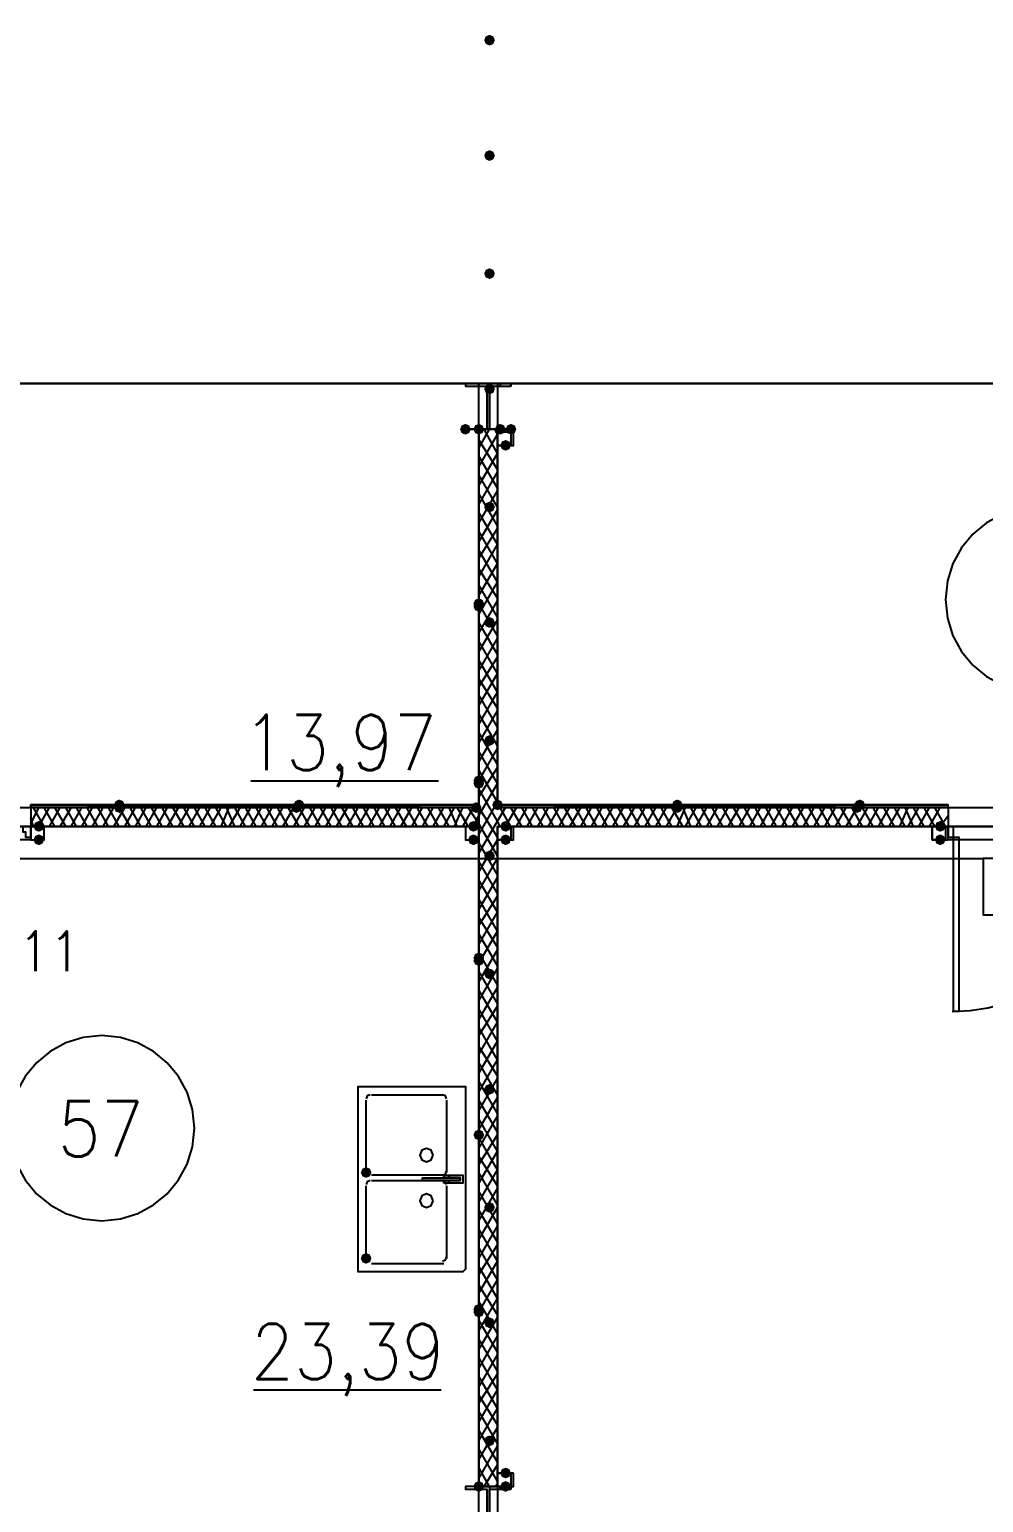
# Model space of a CAD drawing. Header units: millimetres. Extents: x 0 to 420, y 0 to 297.
# Drawn here: x 265.71 to 280.76, y 140.8 to 164.04 of the extents above; entities that cross this region are included whole.
import ezdxf

# ---------------------------------------------------------------- set-up
doc = ezdxf.new("R2010")
doc.units = ezdxf.units.MM
doc.layers.get('0').update_dxf_attribs({"linetype": 'CONTINUOUS'})
doc.styles.get("Standard").update_dxf_attribs({"font": 'STANDARD'})

msp = doc.modelspace()

# ---------------------------------------------------------------- hatches: boundary and pattern name
at = {"true_color": 0x000007}
for points in [[(273.05, 163.872333), (273.025129, 163.812537), (272.965333, 163.787667), (272.905538, 163.812537), (272.880667, 163.872333), (272.905537, 163.932129), (272.965333, 163.957), (273.025129, 163.932129)], [(273.05, 162.052), (273.025129, 161.992204), (272.965333, 161.967333), (272.905538, 161.992204), (272.880667, 162.052), (272.905537, 162.111796), (272.965333, 162.136667), (273.025129, 162.111796)], [(273.05, 160.189333), (273.025129, 160.129537), (272.965333, 160.104667), (272.905538, 160.129537), (272.880667, 160.189333), (272.905537, 160.249129), (272.965333, 160.274), (273.025129, 160.249129)], [(273.05, 158.369), (273.025129, 158.309204), (272.965333, 158.284333), (272.905538, 158.309204), (272.880667, 158.369), (272.905537, 158.428796), (272.965333, 158.453667), (273.025129, 158.428796)], [(272.669, 157.734), (272.644129, 157.674204), (272.584333, 157.649333), (272.524538, 157.674204), (272.499667, 157.734), (272.524537, 157.793796), (272.584333, 157.818667), (272.644129, 157.793796)], [(272.880667, 157.734), (272.855796, 157.674204), (272.796, 157.649333), (272.736204, 157.674204), (272.711333, 157.734), (272.736204, 157.793796), (272.796, 157.818667), (272.855796, 157.793796)], [(273.219333, 157.734), (273.194462, 157.674204), (273.134667, 157.649333), (273.074871, 157.674204), (273.05, 157.734), (273.074871, 157.793796), (273.134667, 157.818667), (273.194462, 157.793796)], [(273.388667, 157.734), (273.363796, 157.674204), (273.304, 157.649333), (273.244204, 157.674204), (273.219333, 157.734), (273.244204, 157.793796), (273.304, 157.818667), (273.363796, 157.793796)], [(273.304, 157.48), (273.279129, 157.420204), (273.219333, 157.395333), (273.159538, 157.420204), (273.134667, 157.48), (273.159537, 157.539796), (273.219333, 157.564667), (273.279129, 157.539796)], [(273.05, 156.506333), (273.025129, 156.446537), (272.965333, 156.421667), (272.905538, 156.446537), (272.880667, 156.506333), (272.905537, 156.566129), (272.965333, 156.591), (273.025129, 156.566129)], [(273.05, 154.686), (273.025129, 154.626204), (272.965333, 154.601333), (272.905538, 154.626204), (272.880667, 154.686), (272.905537, 154.745796), (272.965333, 154.770667), (273.025129, 154.745796)], [(273.05, 152.823333), (273.025129, 152.763537), (272.965333, 152.738667), (272.905538, 152.763537), (272.880667, 152.823333), (272.905537, 152.883129), (272.965333, 152.908), (273.025129, 152.883129)], [(265.938, 151.468667), (265.913129, 151.408871), (265.853333, 151.384), (265.793537, 151.408871), (265.768667, 151.468667), (265.793537, 151.528462), (265.853333, 151.553333), (265.913129, 151.528463)], [(272.796, 151.468667), (272.771129, 151.408871), (272.711333, 151.384), (272.651538, 151.408871), (272.626667, 151.468667), (272.651537, 151.528462), (272.711333, 151.553333), (272.771129, 151.528463)], [(273.304, 151.468667), (273.279129, 151.408871), (273.219333, 151.384), (273.159538, 151.408871), (273.134667, 151.468667), (273.159537, 151.528462), (273.219333, 151.553333), (273.279129, 151.528463)], [(280.162, 151.468667), (280.137129, 151.408871), (280.077333, 151.384), (280.017538, 151.408871), (279.992667, 151.468667), (280.017537, 151.528462), (280.077333, 151.553333), (280.137129, 151.528463)], [(265.938, 151.257), (265.913129, 151.197204), (265.853333, 151.172333), (265.793537, 151.197204), (265.768667, 151.257), (265.793537, 151.316796), (265.853333, 151.341667), (265.913129, 151.316796)], [(272.796, 151.257), (272.771129, 151.197204), (272.711333, 151.172333), (272.651538, 151.197204), (272.626667, 151.257), (272.651537, 151.316796), (272.711333, 151.341667), (272.771129, 151.316796)], [(273.304, 151.257), (273.279129, 151.197204), (273.219333, 151.172333), (273.159538, 151.197204), (273.134667, 151.257), (273.159537, 151.316796), (273.219333, 151.341667), (273.279129, 151.316796)], [(280.162, 151.257), (280.137129, 151.197204), (280.077333, 151.172333), (280.017538, 151.197204), (279.992667, 151.257), (280.017537, 151.316796), (280.077333, 151.341667), (280.137129, 151.316796)], [(273.05, 151.003), (273.025129, 150.943204), (272.965333, 150.918333), (272.905538, 150.943204), (272.880667, 151.003), (272.905537, 151.062796), (272.965333, 151.087667), (273.025129, 151.062796)], [(273.05, 149.140333), (273.025129, 149.080537), (272.965333, 149.055667), (272.905538, 149.080537), (272.880667, 149.140333), (272.905537, 149.200129), (272.965333, 149.225), (273.025129, 149.200129)], [(273.05, 147.32), (273.025129, 147.260204), (272.965333, 147.235333), (272.905538, 147.260204), (272.880667, 147.32), (272.905537, 147.379796), (272.965333, 147.404667), (273.025129, 147.379796)], [(271.102667, 146.007667), (271.077796, 145.947871), (271.018, 145.923), (270.958204, 145.947871), (270.933333, 146.007667), (270.958204, 146.067462), (271.018, 146.092333), (271.077796, 146.067463)], [(273.05, 145.457333), (273.025129, 145.397537), (272.965333, 145.372667), (272.905538, 145.397537), (272.880667, 145.457333), (272.905537, 145.517129), (272.965333, 145.542), (273.025129, 145.517129)], [(271.102667, 144.653), (271.077796, 144.593204), (271.018, 144.568333), (270.958204, 144.593204), (270.933333, 144.653), (270.958204, 144.712796), (271.018, 144.737667), (271.077796, 144.712796)], [(273.05, 143.637), (273.025129, 143.577204), (272.965333, 143.552333), (272.905538, 143.577204), (272.880667, 143.637), (272.905537, 143.696796), (272.965333, 143.721667), (273.025129, 143.696796)], [(273.05, 141.774333), (273.025129, 141.714537), (272.965333, 141.689667), (272.905538, 141.714537), (272.880667, 141.774333), (272.905537, 141.834129), (272.965333, 141.859), (273.025129, 141.834129)], [(273.304, 141.266333), (273.279129, 141.206537), (273.219333, 141.181667), (273.159538, 141.206537), (273.134667, 141.266333), (273.159537, 141.326129), (273.219333, 141.351), (273.279129, 141.326129)], [(272.880667, 141.054667), (272.855796, 140.994871), (272.796, 140.97), (272.736204, 140.994871), (272.711333, 141.054667), (272.736204, 141.114462), (272.796, 141.139333), (272.855796, 141.114463)], [(273.304, 141.054667), (273.279129, 140.994871), (273.219333, 140.97), (273.159538, 140.994871), (273.134667, 141.054667), (273.159537, 141.114462), (273.219333, 141.139333), (273.279129, 141.114463)]]:
    msp.add_hatch(color=0, dxfattribs=at).paths.add_polyline_path(points, flags=0)
at = {"true_color": 0x0000fe}
for points in [[(272.880667, 157.734), (272.855796, 157.674204), (272.796, 157.649333), (272.736204, 157.674204), (272.711333, 157.734), (272.736204, 157.793796), (272.796, 157.818667), (272.855796, 157.793796)], [(272.880667, 157.734), (272.855796, 157.674204), (272.796, 157.649333), (272.736204, 157.674204), (272.711333, 157.734), (272.736204, 157.793796), (272.796, 157.818667), (272.855796, 157.793796)], [(272.880667, 154.982333), (272.855796, 154.922537), (272.796, 154.897667), (272.736204, 154.922537), (272.711333, 154.982333), (272.736204, 155.042129), (272.796, 155.067), (272.855796, 155.042129)], [(272.880667, 154.94), (272.855796, 154.880204), (272.796, 154.855333), (272.736204, 154.880204), (272.711333, 154.94), (272.736204, 154.999796), (272.796, 155.024667), (272.855796, 154.999796)], [(272.880667, 152.188333), (272.855796, 152.128537), (272.796, 152.103667), (272.736204, 152.128537), (272.711333, 152.188333), (272.736204, 152.248129), (272.796, 152.273), (272.855796, 152.248129)], [(272.880667, 152.146), (272.855796, 152.086204), (272.796, 152.061333), (272.736204, 152.086204), (272.711333, 152.146), (272.736204, 152.205796), (272.796, 152.230667), (272.855796, 152.205796)], [(267.208, 151.807333), (267.183129, 151.747537), (267.123333, 151.722667), (267.063538, 151.747537), (267.038667, 151.807333), (267.063537, 151.867129), (267.123333, 151.892), (267.183129, 151.867129)], [(267.208, 151.765), (267.183129, 151.705204), (267.123333, 151.680333), (267.063538, 151.705204), (267.038667, 151.765), (267.063537, 151.824796), (267.123333, 151.849667), (267.183129, 151.824796)], [(270.002, 151.765), (269.977129, 151.705204), (269.917333, 151.680333), (269.857538, 151.705204), (269.832667, 151.765), (269.857537, 151.824796), (269.917333, 151.849667), (269.977129, 151.824796)], [(270.044333, 151.807333), (270.019463, 151.747537), (269.959667, 151.722667), (269.899871, 151.747537), (269.875, 151.807333), (269.899871, 151.867129), (269.959667, 151.892), (270.019462, 151.867129)], [(272.838333, 151.765), (272.813463, 151.705204), (272.753667, 151.680333), (272.693871, 151.705204), (272.669, 151.765), (272.693871, 151.824796), (272.753667, 151.849667), (272.813462, 151.824796)], [(273.177, 151.807333), (273.152129, 151.747537), (273.092333, 151.722667), (273.032537, 151.747537), (273.007667, 151.807333), (273.032537, 151.867129), (273.092333, 151.892), (273.152129, 151.867129)], [(273.177, 151.807333), (273.152129, 151.747537), (273.092333, 151.722667), (273.032537, 151.747537), (273.007667, 151.807333), (273.032537, 151.867129), (273.092333, 151.892), (273.152129, 151.867129)], [(276.013333, 151.807333), (275.988463, 151.747537), (275.928667, 151.722667), (275.868871, 151.747537), (275.844, 151.807333), (275.868871, 151.867129), (275.928667, 151.892), (275.988462, 151.867129)], [(276.013333, 151.765), (275.988463, 151.705204), (275.928667, 151.680333), (275.868871, 151.705204), (275.844, 151.765), (275.868871, 151.824796), (275.928667, 151.849667), (275.988462, 151.824796)], [(278.849667, 151.765), (278.824796, 151.705204), (278.765, 151.680333), (278.705204, 151.705204), (278.680333, 151.765), (278.705204, 151.824796), (278.765, 151.849667), (278.824796, 151.824796)], [(278.892, 151.807333), (278.867129, 151.747537), (278.807333, 151.722667), (278.747538, 151.747537), (278.722667, 151.807333), (278.747537, 151.867129), (278.807333, 151.892), (278.867129, 151.867129)], [(272.880667, 149.394333), (272.855796, 149.334537), (272.796, 149.309667), (272.736204, 149.334537), (272.711333, 149.394333), (272.736204, 149.454129), (272.796, 149.479), (272.855796, 149.454129)], [(272.880667, 149.352), (272.855796, 149.292204), (272.796, 149.267333), (272.736204, 149.292204), (272.711333, 149.352), (272.736204, 149.411796), (272.796, 149.436667), (272.855796, 149.411796)], [(272.880667, 146.600333), (272.855796, 146.540537), (272.796, 146.515667), (272.736204, 146.540537), (272.711333, 146.600333), (272.736204, 146.660129), (272.796, 146.685), (272.855796, 146.660129)], [(272.880667, 146.600333), (272.855796, 146.540537), (272.796, 146.515667), (272.736204, 146.540537), (272.711333, 146.600333), (272.736204, 146.660129), (272.796, 146.685), (272.855796, 146.660129)], [(272.880667, 143.848667), (272.855796, 143.788871), (272.796, 143.764), (272.736204, 143.788871), (272.711333, 143.848667), (272.736204, 143.908462), (272.796, 143.933333), (272.855796, 143.908463)], [(272.880667, 143.806333), (272.855796, 143.746537), (272.796, 143.721667), (272.736204, 143.746537), (272.711333, 143.806333), (272.736204, 143.866129), (272.796, 143.891), (272.855796, 143.866129)], [(272.880667, 141.054667), (272.855796, 140.994871), (272.796, 140.97), (272.736204, 140.994871), (272.711333, 141.054667), (272.736204, 141.114462), (272.796, 141.139333), (272.855796, 141.114463)]]:
    msp.add_hatch(color=0, dxfattribs=at).paths.add_polyline_path(points, flags=0)
at = {"true_color": 0x000007}
h = msp.add_hatch(color=0, dxfattribs=at)
h.paths.add_polyline_path([(272.796, 157.734), (272.796, 141.054667)], flags=0)
h.paths.add_polyline_path([(272.796, 141.054667), (272.796, 157.734)], flags=0)
h = msp.add_hatch(color=0, dxfattribs=at)
h.paths.add_polyline_path([(272.753667, 151.807333), (265.726333, 151.807333), (272.753667, 151.765)], flags=0)
h.paths.add_polyline_path([(265.726333, 151.807333), (272.753667, 151.765), (265.726333, 151.765)], flags=0)
h = msp.add_hatch(color=0, dxfattribs=at)
h.paths.add_polyline_path([(280.204333, 151.807333), (273.092333, 151.807333), (280.204333, 151.765)], flags=0)
h.paths.add_polyline_path([(273.092333, 151.807333), (280.204333, 151.765), (273.092333, 151.765)], flags=0)

# ---------------------------------------------------------------- linework, layer by layer
at = {"color": 0, "true_color": 0x000008}
msp.add_lwpolyline([(255.185333, 158.453667), (376.639667, 158.453667), (376.639667, 169.291), (255.185333, 169.291)], close=True, dxfattribs=at)
at = {"color": 0, "true_color": 0x0000ab}
for points in [[(272.796, 158.453667), (255.185333, 158.453667), (255.185333, 151.765), (272.796, 151.765)], [(273.092333, 158.453667), (273.092333, 151.765), (290.195, 151.765), (290.195, 158.453667)]]:
    msp.add_lwpolyline(points, close=True, dxfattribs=at)
at = {"color": 0, "true_color": 0x000007}
for points in [[(272.584333, 158.453667), (272.584333, 158.411333)], [(272.796, 158.453667), (272.796, 158.411333)], [(272.965333, 158.453667), (272.965333, 157.734)], [(273.134667, 158.453667), (273.134667, 158.411333)], [(273.304, 158.453667), (273.304, 158.411333)], [(272.796, 157.691667), (272.796, 157.734)], [(272.796, 157.437667), (272.965333, 157.734)], [(272.796, 141.054667), (272.796, 157.734), (272.796, 141.054667), (272.796, 157.734)], [(272.796, 157.734), (272.796, 151.765)], [(273.092333, 151.765), (273.092333, 157.734), (272.796, 157.734)], [(272.796, 157.141333), (273.092333, 157.649333)], [(273.092333, 157.353), (272.880667, 157.734)], [(273.092333, 157.649333), (273.05, 157.734)], [(273.219333, 157.734), (273.219333, 157.691667)], [(273.092333, 157.099), (272.796, 157.564667)], [(272.796, 156.845), (273.092333, 157.353)], [(273.092333, 156.802667), (272.796, 157.310667)], [(272.796, 156.548667), (273.092333, 157.056667)], [(273.092333, 156.506333), (272.796, 157.014333)], [(272.796, 156.252333), (273.092333, 156.760333)], [(273.092333, 156.21), (272.796, 156.718)], [(272.796, 155.956), (273.092333, 156.464)], [(273.092333, 155.913667), (272.796, 156.421667)], [(283.083, 155.045833), (283.053328, 155.340175), (282.968227, 155.614326), (282.83357, 155.862413), (282.65523, 156.078563), (282.43908, 156.256903), (282.190993, 156.39156), (281.916842, 156.476661), (281.6225, 156.506333), (281.328158, 156.476661), (281.054007, 156.39156), (280.80592, 156.256903), (280.58977, 156.078563), (280.41143, 155.862413), (280.276773, 155.614326), (280.191672, 155.340175), (280.162, 155.045833)], [(272.796, 155.702), (273.092333, 156.167667)], [(273.092333, 155.617333), (272.796, 156.125333)], [(272.796, 155.405667), (273.092333, 155.913667)], [(273.092333, 155.321), (272.796, 155.829)], [(272.796, 155.109333), (273.092333, 155.617333)], [(273.092333, 155.067), (272.796, 155.532667)], [(272.796, 154.813), (273.092333, 155.321)], [(273.092333, 154.770667), (272.796, 155.278667)], [(272.796, 154.516667), (273.092333, 155.024667)], [(280.162, 155.045833), (280.191672, 154.751492), (280.276773, 154.477341), (280.41143, 154.229254), (280.58977, 154.013104), (280.80592, 153.834764), (281.054007, 153.700107), (281.328158, 153.615005), (281.6225, 153.585333), (281.916842, 153.615005), (282.190993, 153.700107), (282.43908, 153.834764), (282.65523, 154.013104), (282.83357, 154.229254), (282.968227, 154.477341), (283.053328, 154.751492), (283.083, 155.045833)], [(273.092333, 154.474333), (272.796, 154.982333)], [(272.796, 154.220333), (273.092333, 154.728333)], [(273.092333, 154.178), (272.796, 154.686)], [(272.796, 153.924), (273.092333, 154.432)], [(273.092333, 153.881667), (272.796, 154.389667)], [(272.796, 153.67), (273.092333, 154.135667)], [(273.092333, 153.585333), (272.796, 154.093333)], [(272.796, 153.373667), (273.092333, 153.881667)], [(273.092333, 153.331333), (272.796, 153.797)], [(272.796, 153.077333), (273.092333, 153.585333)], [(273.092333, 153.035), (272.796, 153.543)], [(272.796, 152.781), (273.092333, 153.289)], [(273.092333, 152.738667), (272.796, 153.246667)], [(272.796, 152.484667), (273.092333, 152.992667)], [(273.092333, 152.442333), (272.796, 152.950333)], [(272.796, 152.188333), (273.092333, 152.696333)], [(273.092333, 152.146), (272.796, 152.654)], [(272.796, 151.934333), (273.092333, 152.4)], [(273.092333, 151.849667), (272.796, 152.357667)], [(269.197667, 152.188333), (272.161, 152.188333)], [(272.796, 151.638), (273.092333, 152.146)], [(273.092333, 151.553333), (272.796, 152.061333)], [(272.753667, 151.765), (265.726333, 151.765), (272.753667, 151.807333), (265.726333, 151.807333)], [(265.726333, 151.511), (265.853333, 151.765)], [(265.726333, 151.765), (265.726333, 151.468667)], [(265.726333, 151.765), (265.726333, 151.468667)], [(272.796, 151.765), (265.726333, 151.765)], [(265.938, 151.468667), (265.768667, 151.765)], [(265.853333, 151.468667), (266.022667, 151.765)], [(266.107333, 151.468667), (265.938, 151.765)], [(266.022667, 151.468667), (266.192, 151.765)], [(266.276667, 151.468667), (266.107333, 151.765)], [(266.192, 151.468667), (266.361333, 151.765)], [(266.446, 151.468667), (266.276667, 151.765)], [(266.361333, 151.468667), (266.530667, 151.765)], [(266.615333, 151.468667), (266.446, 151.765)], [(266.530667, 151.468667), (266.7, 151.765)], [(266.784667, 151.468667), (266.615333, 151.765)], [(266.7, 151.468667), (266.869333, 151.765)], [(266.954, 151.468667), (266.784667, 151.765)], [(266.869333, 151.468667), (267.038667, 151.765)], [(267.123333, 151.468667), (266.954, 151.765)], [(267.038667, 151.468667), (267.208, 151.765)], [(267.292667, 151.468667), (267.123333, 151.765)], [(267.208, 151.468667), (267.377333, 151.765)], [(267.462, 151.468667), (267.292667, 151.765)], [(267.377333, 151.468667), (267.546667, 151.765)], [(267.631333, 151.468667), (267.462, 151.765)], [(267.546667, 151.468667), (267.716, 151.765)], [(267.800667, 151.468667), (267.631333, 151.765)], [(267.716, 151.468667), (267.885333, 151.765)], [(267.97, 151.468667), (267.800667, 151.765)], [(267.885333, 151.468667), (268.054667, 151.765)], [(268.139333, 151.468667), (267.97, 151.765)], [(268.054667, 151.468667), (268.224, 151.765)], [(268.308667, 151.468667), (268.139333, 151.765)], [(268.224, 151.468667), (268.393333, 151.765)], [(268.478, 151.468667), (268.308667, 151.765)], [(268.393333, 151.468667), (268.562667, 151.765)], [(268.647333, 151.468667), (268.478, 151.765)], [(268.562667, 151.468667), (268.732, 151.765)], [(268.816667, 151.468667), (268.647333, 151.765)], [(268.732, 151.468667), (268.859, 151.765)], [(268.943667, 151.468667), (268.816667, 151.765)], [(268.859, 151.468667), (269.028333, 151.765)], [(269.113, 151.468667), (268.943667, 151.765)], [(269.028333, 151.468667), (269.197667, 151.765)], [(269.282333, 151.468667), (269.113, 151.765)], [(269.197667, 151.468667), (269.367, 151.765)], [(269.451667, 151.468667), (269.282333, 151.765)], [(269.367, 151.468667), (269.536333, 151.765)], [(269.621, 151.468667), (269.451667, 151.765)], [(269.536333, 151.468667), (269.705667, 151.765)], [(269.790333, 151.468667), (269.621, 151.765)], [(269.705667, 151.468667), (269.875, 151.765)], [(269.959667, 151.468667), (269.790333, 151.765)], [(269.875, 151.468667), (270.044333, 151.765)], [(270.129, 151.468667), (269.959667, 151.765)], [(270.044333, 151.468667), (270.213667, 151.765)], [(270.298333, 151.468667), (270.129, 151.765)], [(270.213667, 151.468667), (270.383, 151.765)], [(270.467667, 151.468667), (270.298333, 151.765)], [(270.383, 151.468667), (270.552333, 151.765)], [(270.637, 151.468667), (270.467667, 151.765)], [(270.552333, 151.468667), (270.721667, 151.765)], [(270.806333, 151.468667), (270.637, 151.765)], [(270.721667, 151.468667), (270.891, 151.765)], [(270.975667, 151.468667), (270.806333, 151.765)], [(270.891, 151.468667), (271.060333, 151.765)], [(271.145, 151.468667), (270.975667, 151.765)], [(271.060333, 151.468667), (271.229667, 151.765)], [(271.314333, 151.468667), (271.145, 151.765)], [(271.229667, 151.468667), (271.399, 151.765)], [(271.483667, 151.468667), (271.314333, 151.765)], [(271.399, 151.468667), (271.568333, 151.765)], [(271.653, 151.468667), (271.483667, 151.765)], [(271.568333, 151.468667), (271.737667, 151.765)], [(271.822333, 151.468667), (271.653, 151.765)], [(271.737667, 151.468667), (271.907, 151.765)], [(271.991667, 151.468667), (271.822333, 151.765)], [(271.907, 151.468667), (272.076333, 151.765)], [(272.161, 151.468667), (271.991667, 151.765)], [(272.076333, 151.468667), (272.245667, 151.765)], [(272.330333, 151.468667), (272.161, 151.765)], [(272.245667, 151.468667), (272.415, 151.765)], [(272.457333, 151.468667), (272.330333, 151.765)], [(272.415, 151.468667), (272.542, 151.765)], [(272.626667, 151.468667), (272.457333, 151.765)], [(272.542, 151.468667), (272.711333, 151.765)], [(272.796, 151.511), (272.626667, 151.765)], [(272.796, 151.341667), (273.092333, 151.849667)], [(273.092333, 151.299333), (272.796, 151.765)], [(280.204333, 151.807333), (273.092333, 151.807333), (280.204333, 151.807333), (273.092333, 151.765)], [(273.092333, 151.553333), (273.219333, 151.765)], [(280.204333, 151.765), (273.092333, 151.765)], [(273.304, 151.468667), (273.134667, 151.765)], [(273.219333, 151.468667), (273.388667, 151.765)], [(273.473333, 151.468667), (273.304, 151.765)], [(273.388667, 151.468667), (273.558, 151.765)], [(273.642667, 151.468667), (273.473333, 151.765)], [(273.558, 151.468667), (273.727333, 151.765)], [(273.812, 151.468667), (273.642667, 151.765)], [(273.727333, 151.468667), (273.896667, 151.765)], [(273.981333, 151.468667), (273.812, 151.765)], [(273.896667, 151.468667), (274.066, 151.765)], [(274.150667, 151.468667), (273.981333, 151.765)], [(274.066, 151.468667), (274.235333, 151.765)], [(274.32, 151.468667), (274.150667, 151.765)], [(274.235333, 151.468667), (274.404667, 151.765)], [(274.489333, 151.468667), (274.32, 151.765)], [(274.404667, 151.468667), (274.574, 151.765)], [(274.658667, 151.468667), (274.489333, 151.765)], [(274.574, 151.468667), (274.743333, 151.765)], [(274.828, 151.468667), (274.658667, 151.765)], [(274.743333, 151.468667), (274.912667, 151.765)], [(274.997333, 151.468667), (274.828, 151.765)], [(274.912667, 151.468667), (275.082, 151.765)], [(275.166667, 151.468667), (274.997333, 151.765)], [(275.082, 151.468667), (275.251333, 151.765)], [(275.336, 151.468667), (275.166667, 151.765)], [(275.251333, 151.468667), (275.420667, 151.765)], [(275.505333, 151.468667), (275.336, 151.765)], [(275.420667, 151.468667), (275.59, 151.765)], [(275.674667, 151.468667), (275.505333, 151.765)], [(275.59, 151.468667), (275.759333, 151.765)], [(275.844, 151.468667), (275.674667, 151.765)], [(275.759333, 151.468667), (275.928667, 151.765)], [(276.013333, 151.468667), (275.844, 151.765)], [(275.928667, 151.468667), (276.055667, 151.765)], [(276.140333, 151.468667), (276.013333, 151.765)], [(276.055667, 151.468667), (276.225, 151.765)], [(276.309667, 151.468667), (276.140333, 151.765)], [(276.225, 151.468667), (276.394333, 151.765)], [(276.479, 151.468667), (276.309667, 151.765)], [(276.394333, 151.468667), (276.563667, 151.765)], [(276.648333, 151.468667), (276.479, 151.765)], [(276.563667, 151.468667), (276.733, 151.765)], [(276.817667, 151.468667), (276.648333, 151.765)], [(276.733, 151.468667), (276.902333, 151.765)], [(276.987, 151.468667), (276.817667, 151.765)], [(276.902333, 151.468667), (277.071667, 151.765)], [(277.156333, 151.468667), (276.987, 151.765)], [(277.071667, 151.468667), (277.241, 151.765)], [(277.325667, 151.468667), (277.156333, 151.765)], [(277.241, 151.468667), (277.410333, 151.765)], [(277.495, 151.468667), (277.325667, 151.765)], [(277.410333, 151.468667), (277.579667, 151.765)], [(277.664333, 151.468667), (277.495, 151.765)], [(277.579667, 151.468667), (277.749, 151.765)], [(277.833667, 151.468667), (277.664333, 151.765)], [(277.749, 151.468667), (277.918333, 151.765)], [(278.003, 151.468667), (277.833667, 151.765)], [(277.918333, 151.468667), (278.087667, 151.765)], [(278.172333, 151.468667), (278.003, 151.765)], [(278.087667, 151.468667), (278.257, 151.765)], [(278.341667, 151.468667), (278.172333, 151.765)], [(278.257, 151.468667), (278.426333, 151.765)], [(278.511, 151.468667), (278.341667, 151.765)], [(278.426333, 151.468667), (278.595667, 151.765)], [(278.680333, 151.468667), (278.511, 151.765)], [(278.595667, 151.468667), (278.765, 151.765)], [(278.849667, 151.468667), (278.680333, 151.765)], [(278.765, 151.468667), (278.934333, 151.765)], [(279.019, 151.468667), (278.849667, 151.765)], [(278.934333, 151.468667), (279.103667, 151.765)], [(279.188333, 151.468667), (279.019, 151.765)], [(279.103667, 151.468667), (279.273, 151.765)], [(279.357667, 151.468667), (279.188333, 151.765)], [(279.273, 151.468667), (279.442333, 151.765)], [(279.527, 151.468667), (279.357667, 151.765)], [(279.442333, 151.468667), (279.569333, 151.765)], [(279.654, 151.468667), (279.527, 151.765)], [(279.569333, 151.468667), (279.738667, 151.765)], [(279.823333, 151.468667), (279.654, 151.765)], [(279.738667, 151.468667), (279.908, 151.765)], [(279.992667, 151.468667), (279.823333, 151.765)], [(279.908, 151.468667), (280.077333, 151.765)], [(280.162, 151.468667), (279.992667, 151.765)], [(280.204333, 151.765), (280.162, 151.765)], [(280.204333, 151.765), (280.204333, 151.468667)], [(280.204333, 151.765), (280.204333, 151.468667)], [(265.768667, 151.468667), (265.726333, 151.595667)], [(272.711333, 151.468667), (272.796, 151.638)], [(272.796, 151.045333), (273.092333, 151.553333)], [(273.134667, 151.468667), (273.092333, 151.553333)], [(280.077333, 151.468667), (280.204333, 151.638)], [(264.244667, 151.468667), (265.726333, 151.468667), (265.726333, 151.384)], [(265.726333, 151.384), (265.726333, 151.257), (264.244667, 151.257)], [(265.726333, 151.468667), (272.796, 151.468667)], [(273.092333, 151.003), (272.796, 151.511)], [(272.796, 151.468667), (272.796, 141.054667), (273.092333, 141.054667), (273.092333, 151.468667)], [(273.092333, 151.468667), (280.204333, 151.468667)], [(280.204333, 151.384), (280.204333, 151.468667), (281.643667, 151.468667)], [(281.643667, 151.257), (280.204333, 151.257), (280.204333, 151.384)], [(280.267833, 148.547667), (280.551339, 148.561982), (280.826656, 148.604001), (281.092389, 148.672328), (281.347145, 148.76557), (281.58953, 148.882333), (281.818151, 149.021223), (282.031613, 149.180847), (282.228523, 149.359811), (282.407486, 149.556721), (282.56711, 149.770183), (282.706001, 149.998803), (282.822764, 150.241188), (282.916006, 150.495944), (282.984333, 150.761677), (283.026351, 151.036994), (283.040667, 151.3205)], [(272.796, 150.749), (273.092333, 151.257)], [(273.092333, 150.706667), (272.796, 151.214667)], [(272.796, 150.452667), (273.092333, 150.960667)], [(273.092333, 150.410333), (272.796, 150.918333)], [(272.796, 150.156333), (273.092333, 150.664333)], [(273.092333, 150.114), (272.796, 150.622)], [(272.796, 149.902333), (273.092333, 150.368)], [(273.092333, 149.817667), (272.796, 150.325667)], [(272.796, 149.606), (273.092333, 150.114)], [(273.092333, 149.563667), (272.796, 150.029333)], [(272.796, 149.309667), (273.092333, 149.817667)], [(273.092333, 149.267333), (272.796, 149.775333)], [(272.796, 149.013333), (273.092333, 149.521333)], [(273.092333, 148.971), (272.796, 149.479)], [(272.796, 148.717), (273.092333, 149.225)], [(273.092333, 148.674667), (272.796, 149.182667)], [(272.796, 148.420667), (273.092333, 148.928667)], [(273.092333, 148.378333), (272.796, 148.886333)], [(272.796, 148.166667), (273.092333, 148.632333)], [(273.092333, 148.082), (272.796, 148.59)], [(272.796, 147.870333), (273.092333, 148.378333)], [(273.092333, 147.785667), (272.796, 148.293667)], [(268.308667, 146.706167), (268.278995, 147.000508), (268.193893, 147.274659), (268.059236, 147.522746), (267.880896, 147.738896), (267.664746, 147.917236), (267.416659, 148.051893), (267.142508, 148.136995), (266.848167, 148.166667), (266.553825, 148.136995), (266.279674, 148.051893), (266.031587, 147.917236), (265.815437, 147.738896), (265.637097, 147.522746), (265.50244, 147.274659), (265.417339, 147.000508), (265.387667, 146.706167)], [(272.796, 147.574), (273.092333, 148.082)], [(273.092333, 147.531667), (272.796, 147.997333)], [(272.796, 147.277667), (273.092333, 147.785667)], [(273.092333, 147.235333), (272.796, 147.743333)], [(272.796, 146.981333), (273.092333, 147.489333)], [(273.092333, 146.939), (272.796, 147.447)], [(271.0815, 147.235333), (271.036599, 147.216735), (271.018, 147.171833)], [(271.018, 146.007667), (271.018, 147.150667)], [(271.102667, 147.235333), (272.245667, 147.235333)], [(272.288, 147.171833), (272.269401, 147.216735), (272.2245, 147.235333)], [(272.288, 147.150667), (272.288, 146.007667)], [(272.796, 146.685), (273.092333, 147.193)], [(273.092333, 146.642667), (272.796, 147.150667)], [(272.796, 146.388667), (273.092333, 146.896667)], [(265.387667, 146.706167), (265.417339, 146.411825), (265.50244, 146.137674), (265.637097, 145.889587), (265.815437, 145.673437), (266.031587, 145.495097), (266.279674, 145.36044), (266.553825, 145.275339), (266.848167, 145.245667), (267.142508, 145.275339), (267.416659, 145.36044), (267.664746, 145.495097), (267.880896, 145.673437), (268.059236, 145.889587), (268.193893, 146.137674), (268.278995, 146.411825), (268.308667, 146.706167)], [(273.092333, 146.346333), (272.796, 146.854333)], [(272.796, 146.134667), (273.092333, 146.600333)], [(273.092333, 146.05), (272.796, 146.558)], [(272.796, 145.838333), (273.092333, 146.346333)], [(273.092333, 145.796), (272.796, 146.261667)], [(271.018, 146.028833), (271.036599, 145.983932), (271.0815, 145.965333)], [(272.245667, 145.965333), (271.102667, 145.965333)], [(272.2245, 145.965333), (272.269401, 145.983932), (272.288, 146.028833)], [(272.796, 145.542), (273.092333, 146.05)], [(273.092333, 145.499667), (272.796, 146.007667)], [(271.0815, 145.880667), (271.036599, 145.862068), (271.018, 145.817167)], [(271.018, 144.653), (271.018, 145.796)], [(271.102667, 145.880667), (272.245667, 145.880667)], [(272.288, 145.817167), (272.269401, 145.862068), (272.2245, 145.880667)], [(272.288, 145.796), (272.288, 144.653)], [(272.796, 145.245667), (273.092333, 145.753667)], [(273.092333, 145.203333), (272.796, 145.711333)], [(272.796, 144.949333), (273.092333, 145.457333)], [(273.092333, 144.907), (272.796, 145.415)], [(272.796, 144.653), (273.092333, 145.161)], [(273.092333, 144.610667), (272.796, 145.118667)], [(272.796, 144.399), (273.092333, 144.864667)], [(273.092333, 144.314333), (272.796, 144.822333)], [(271.018, 144.674167), (271.036599, 144.629265), (271.0815, 144.610667)], [(272.245667, 144.568333), (271.102667, 144.568333)], [(272.2245, 144.610667), (272.269401, 144.629265), (272.288, 144.674167)], [(272.796, 144.102667), (273.092333, 144.610667)], [(273.092333, 144.018), (272.796, 144.526)], [(272.796, 143.806333), (273.092333, 144.314333)], [(273.092333, 143.764), (272.796, 144.229667)], [(272.796, 143.51), (273.092333, 144.018)], [(273.092333, 143.467667), (272.796, 143.975667)], [(272.796, 143.213667), (273.092333, 143.721667)], [(273.092333, 143.171333), (272.796, 143.679333)], [(272.796, 142.917333), (273.092333, 143.425333)], [(273.092333, 142.875), (272.796, 143.383)], [(272.796, 142.621), (273.092333, 143.129)], [(273.092333, 142.578667), (272.796, 143.086667)], [(272.796, 142.367), (273.092333, 142.832667)], [(273.092333, 142.282333), (272.796, 142.790333)], [(269.24, 142.578667), (272.203333, 142.578667)], [(272.796, 142.070667), (273.092333, 142.578667)], [(273.092333, 142.028333), (272.796, 142.494)], [(272.796, 141.774333), (273.092333, 142.282333)], [(273.092333, 141.732), (272.796, 142.24)], [(272.796, 141.478), (273.092333, 141.986)], [(273.092333, 141.435667), (272.796, 141.943667)], [(272.796, 141.181667), (273.092333, 141.689667)], [(273.092333, 141.139333), (272.796, 141.647333)], [(272.965333, 141.054667), (272.796, 141.351)], [(272.880667, 141.054667), (273.092333, 141.393333)], [(273.05, 141.054667), (273.092333, 141.097)], [(272.584333, 141.054667), (272.584333, 141.012333)], [(272.796, 141.054667), (272.796, 141.012333)], [(272.965333, 141.054667), (272.965333, 140.335)], [(273.134667, 141.054667), (273.134667, 141.012333)], [(273.304, 141.054667), (273.304, 141.012333)]]:
    msp.add_lwpolyline(points, dxfattribs=at)
for points in [[(273.304, 158.453667), (272.584333, 158.453667), (272.584333, 158.411333), (272.923, 158.411333), (272.923, 157.734), (272.584333, 157.734), (273.304, 157.734), (272.965333, 157.734), (272.965333, 158.411333), (273.304, 158.411333)], [(272.796, 157.734), (272.796, 141.054667)], [(272.796, 141.054667), (272.796, 157.734)], [(272.796, 141.054667), (272.796, 157.734)], [(272.796, 141.054667), (272.796, 157.734)], [(273.346333, 157.734), (273.092333, 157.734), (273.092333, 157.48), (273.346333, 157.48)], [(273.304, 157.691667), (273.304, 157.48), (273.092333, 157.48), (273.092333, 157.691667)], [(272.753667, 151.807333), (265.726333, 151.807333), (272.753667, 151.765)], [(265.726333, 151.807333), (272.753667, 151.765), (265.726333, 151.765)], [(265.726333, 151.765), (265.726333, 151.807333), (272.753667, 151.807333), (272.753667, 151.765), (265.726333, 151.765), (272.753667, 151.765), (272.753667, 151.807333), (265.726333, 151.807333)], [(280.204333, 151.807333), (273.092333, 151.807333), (280.204333, 151.765)], [(273.092333, 151.807333), (280.204333, 151.765), (273.092333, 151.765)], [(280.204333, 151.807333), (273.092333, 151.807333), (273.092333, 151.765), (280.204333, 151.765)], [(280.204333, 151.807333), (273.092333, 151.807333), (273.092333, 151.765), (280.204333, 151.765)], [(272.796, 151.468667), (255.185333, 151.468667), (255.185333, 140.335), (272.796, 140.335)], [(265.599333, 151.468667), (265.599333, 151.384), (265.641667, 151.384), (265.641667, 151.299333), (265.726333, 151.299333), (265.726333, 151.468667)], [(265.938, 151.468667), (265.726333, 151.468667), (265.726333, 151.257), (265.938, 151.257), (265.938, 151.468667), (265.726333, 151.468667), (265.726333, 151.257), (265.938, 151.257)], [(272.796, 151.468667), (272.584333, 151.468667), (272.584333, 151.257), (272.796, 151.257), (272.796, 151.468667), (272.584333, 151.468667), (272.584333, 151.257), (272.796, 151.257)], [(273.346333, 151.468667), (273.092333, 151.468667), (273.092333, 151.257), (273.346333, 151.257)], [(273.304, 151.468667), (273.304, 151.257), (273.092333, 151.257), (273.092333, 151.468667)], [(273.092333, 140.335), (290.195, 140.335), (290.195, 151.468667), (273.092333, 151.468667)], [(280.204333, 151.468667), (279.950333, 151.468667), (279.950333, 151.257), (280.204333, 151.257)], [(280.162, 151.468667), (280.162, 151.257), (279.950333, 151.257), (279.950333, 151.468667)], [(280.204333, 151.468667), (280.204333, 151.299333), (280.289, 151.299333), (280.289, 151.384), (280.289, 151.468667)], [(280.289, 148.547667), (280.289, 151.299333), (280.373667, 151.299333), (280.373667, 148.547667)], [(270.891, 144.483667), (270.891, 147.32), (270.891, 147.362333), (270.933333, 147.362333), (272.499667, 147.362333), (272.542, 147.362333), (272.584333, 147.362333), (272.584333, 147.32), (272.584333, 144.483667), (272.542, 144.441333), (272.499667, 144.441333), (270.933333, 144.441333), (270.891, 144.441333)], [(272.076333, 146.282833), (272.045335, 146.357669), (271.9705, 146.388667), (271.895665, 146.357669), (271.864667, 146.282833), (271.895665, 146.207998), (271.9705, 146.177), (272.045335, 146.207998)], [(272.245667, 145.965333), (272.330333, 145.965333), (272.330333, 145.923), (272.245667, 145.923)], [(272.330333, 145.838333), (272.330333, 145.880667), (272.499667, 145.880667), (272.499667, 145.923), (272.330333, 145.923), (272.330333, 145.965333), (272.542, 145.965333), (272.542, 145.838333)], [(271.907, 145.880667), (271.907, 145.923), (272.499667, 145.923), (272.499667, 145.880667)], [(272.245667, 145.838333), (272.245667, 145.880667), (272.330333, 145.880667), (272.330333, 145.838333)], [(272.076333, 145.563167), (272.045335, 145.638002), (271.9705, 145.669), (271.895665, 145.638002), (271.864667, 145.563167), (271.895665, 145.488331), (271.9705, 145.457333), (272.045335, 145.488331)], [(273.346333, 141.266333), (273.092333, 141.266333), (273.092333, 141.054667), (273.346333, 141.054667)], [(273.304, 141.266333), (273.304, 141.054667), (273.092333, 141.054667), (273.092333, 141.266333)], [(273.304, 141.054667), (272.584333, 141.054667), (272.584333, 141.012333), (272.923, 141.012333), (272.923, 140.377333), (272.584333, 140.377333), (272.584333, 140.335), (273.304, 140.335), (273.304, 140.377333), (272.965333, 140.377333), (272.965333, 141.012333), (273.304, 141.012333)]]:
    msp.add_lwpolyline(points, close=True, dxfattribs=at)
at = {"color": 0, "true_color": 0x000005}
msp.add_lwpolyline([(265.091333, 150.960667), (280.754667, 150.960667)], dxfattribs=at)
at = {"color": 0, "true_color": 0x00005c}
msp.add_lwpolyline([(282.532667, 150.960667), (280.754667, 150.960667), (280.754667, 150.071667), (282.532667, 150.071667)], close=True, dxfattribs=at)

# ---------------------------------------------------------------- texts
at = {"color": 0, "true_color": 0x000007, "char_height": 0.872032, "attachment_point": 1}
for s, insert, width in [('13,97', (269.070674, 153.229701), 2.56764984), ('57', (266.149663, 147.133699), 1.06581688), ('23,39', (269.19766, 143.620029), 2.76143456)]:
    msp.add_mtext(s, dxfattribs=dict(at, insert=insert, width=width))
at = {"color": 0, "true_color": 0x00005c, "insert": (263.22867, 149.810498), "char_height": 0.627829, "width": 2.9298687, "attachment_point": 1}
msp.add_mtext('BIAL1.11', dxfattribs=at)

doc.saveas('drawing.dxf')
